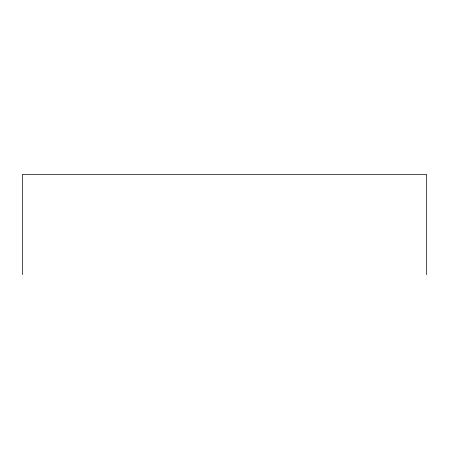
<?xml version="1.0" encoding="UTF-8"?>
<svg xmlns="http://www.w3.org/2000/svg" width="449" height="449" viewBox="0 0 449 449"><rect width="100%" height="100%" fill="white"/><g stroke="black" fill="none" stroke-linecap="round" stroke-linejoin="round"><path stroke-width="0.67" d="M426.55 274.648L426.55 174.352L22.45 174.352L22.45 274.648"/></g></svg>
